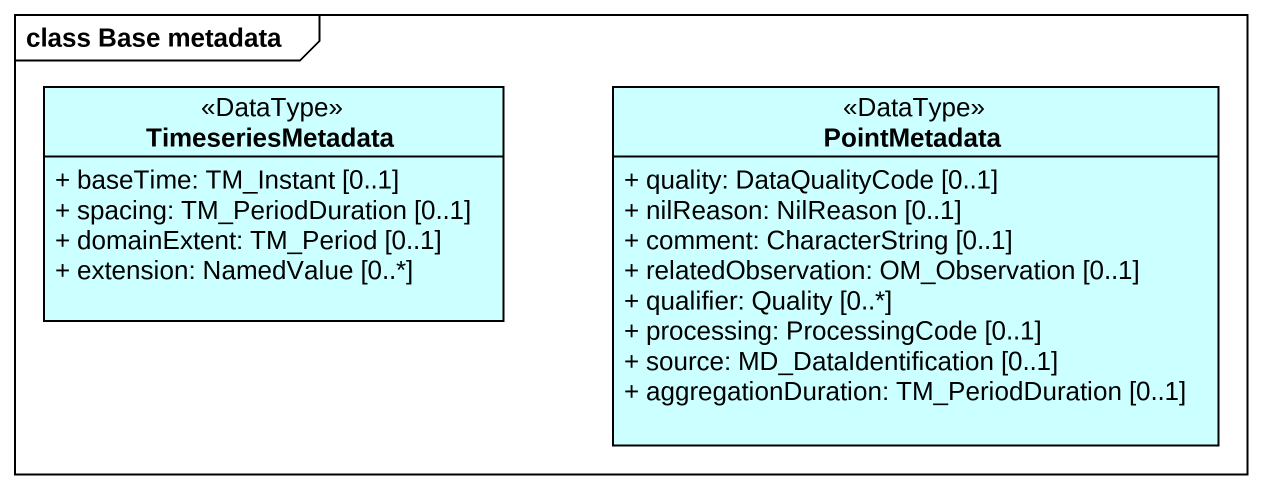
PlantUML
@startuml
mainframe class Base metadata
hide circle
hide empty members
skinparam classAttributeIconSize 0
class TimeseriesMetadata <<DataType>> #CCFFFF {
  + baseTime: TM_Instant [0..1]
  + spacing: TM_PeriodDuration [0..1]
  + domainExtent: TM_Period [0..1]
  + extension: NamedValue [0..*]
}
class PointMetadata <<DataType>> #CCFFFF {
  + quality: DataQualityCode [0..1]
  + nilReason: NilReason [0..1]
  + comment: CharacterString [0..1]
  + relatedObservation: OM_Observation [0..1]
  + qualifier: Quality [0..*]
  + processing: ProcessingCode [0..1]
  + source: MD_DataIdentification [0..1]
  + aggregationDuration: TM_PeriodDuration [0..1]
}
@enduml
